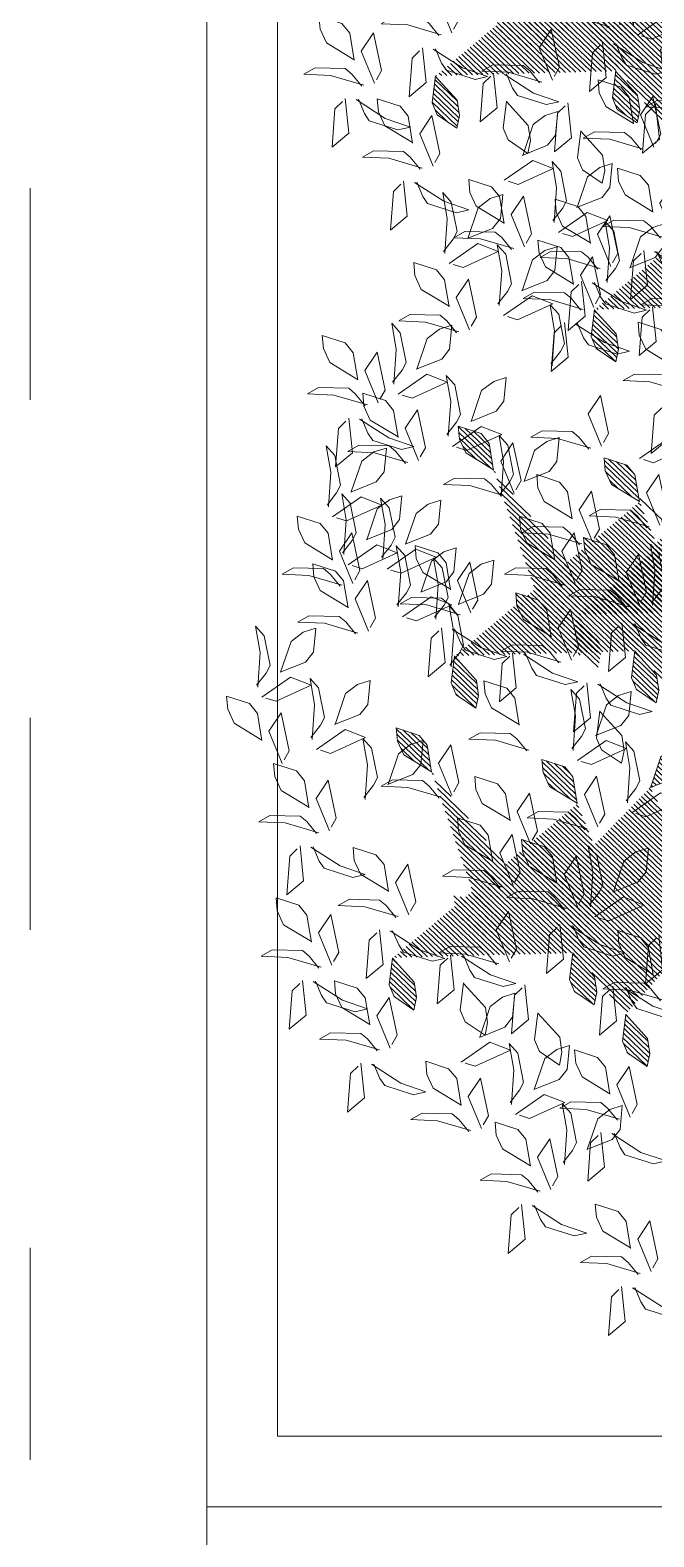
# Model space of a CAD drawing. Header units: millimetres. Extents: x 29001 to 40804, y -8833 to -5892.
# Drawn here: x 29447.92 to 29465.58, y -8410.44 to -8367.78 of the extents above; entities that cross this region are included whole.
import ezdxf

# ---------------------------------------------------------------- set-up
doc = ezdxf.new("R2010")
doc.units = ezdxf.units.MM
doc.linetypes.add('ACAD_ISO03W100', pattern=[30, 12, -18])
doc.layers.get('0').update_dxf_attribs({"lineweight": 0})
doc.layers.add('250', color=250, linetype='Continuous', lineweight=0)
doc.layers.add('xxx_Auto_Tefris_Tefris', color=32, linetype='Continuous', lineweight=0)
pattern_1 = [(45, (-1654799.55744, 54995.25762), (-0.0105615167031, 0.0105615167031), [])]
pattern_2 = [(45, (-1654799.279671, 54994.033918), (-0.0105615167031, 0.0105615167031), [])]

# ---------------------------------------------------------------- blocks, each defined once
blk = doc.blocks.new('U1')
at = {"lineweight": 0}
h = blk.add_hatch(dxfattribs=at)
h.set_pattern_fill('ANSI31', color=41, scale=0.11949, style=0)
h.set_pattern_definition([(45, (-1654800.15585, 54996.655911), (-0.0105615167031, 0.0105615167031), [])])
edge = h.paths.add_edge_path()
edge.add_line((-2359701.9156, 78423.2977), (-2359701.8996, 78423.4079))
edge.add_line((-2359701.8996, 78423.4079), (-2359701.8677, 78423.4488))
edge.add_line((-2359701.8677, 78423.4488), (-2359701.7754, 78423.4807))
edge.add_line((-2359701.7754, 78423.4807), (-2359701.7789, 78423.4275))
edge.add_line((-2359701.7789, 78423.4275), (-2359701.8038, 78423.3707))
edge.add_line((-2359701.8038, 78423.3707), (-2359701.9156, 78423.2997))
edge.add_line((-2359702.0529, 78422.9354), (-2359702.1571, 78422.9747))
edge.add_line((-2359702.1571, 78422.9747), (-2359702.1901, 78423.0147))
edge.add_line((-2359702.1901, 78423.0147), (-2359702.2014, 78423.1118))
edge.add_line((-2359702.2014, 78423.1118), (-2359702.1502, 78423.0968))
edge.add_line((-2359702.1502, 78423.0968), (-2359702.1001, 78423.0603))
edge.add_line((-2359702.1001, 78423.0603), (-2359702.0548, 78422.9358))
edge.add_line((-2359701.8847, 78422.693), (-2359701.8689, 78422.5827))
edge.add_line((-2359701.8689, 78422.5827), (-2359701.888, 78422.5345))
edge.add_line((-2359701.888, 78422.5345), (-2359701.9676, 78422.4778))
edge.add_line((-2359701.9676, 78422.4778), (-2359701.9792, 78422.5299))
edge.add_line((-2359701.9792, 78422.5299), (-2359701.9714, 78422.5914))
edge.add_line((-2359701.9714, 78422.5914), (-2359701.8841, 78422.6911))
edge.add_line((-2359701.1503, 78422.6866), (-2359701.1345, 78422.5763))
edge.add_line((-2359701.1345, 78422.5763), (-2359701.1537, 78422.5281))
edge.add_line((-2359701.1537, 78422.5281), (-2359701.2332, 78422.4714))
edge.add_line((-2359701.2332, 78422.4714), (-2359701.2449, 78422.5235))
edge.add_line((-2359701.2449, 78422.5235), (-2359701.237, 78422.585))
edge.add_line((-2359701.237, 78422.585), (-2359701.1497, 78422.6847))
at = {"lineweight": 0, "true_color": 0x6c822b}
h = blk.add_hatch(dxfattribs=at)
h.set_pattern_fill('ANSI31', color=67, scale=0.1194899213, style=0)
edge = h.paths.add_edge_path()
edge.add_line((-2359701.4478, 78421.5133), (-2359701.4319, 78421.6236))
edge.add_line((-2359701.4319, 78421.6236), (-2359701.3999, 78421.6644))
edge.add_line((-2359701.3999, 78421.6644), (-2359701.3076, 78421.6963))
edge.add_line((-2359701.3076, 78421.6963), (-2359701.3111, 78421.6431))
edge.add_line((-2359701.3111, 78421.6431), (-2359701.336, 78421.5863))
edge.add_line((-2359701.336, 78421.5863), (-2359701.4478, 78421.5153))
edge.add_line((-2359701.7287, 78421.7328), (-2359701.7127, 78421.843))
edge.add_line((-2359701.7127, 78421.843), (-2359701.6808, 78421.8839))
edge.add_line((-2359701.6808, 78421.8839), (-2359701.5885, 78421.9158))
edge.add_line((-2359701.5885, 78421.9158), (-2359701.592, 78421.8626))
edge.add_line((-2359701.592, 78421.8626), (-2359701.6169, 78421.8058))
edge.add_line((-2359701.6169, 78421.8058), (-2359701.7287, 78421.7348))
edge.add_line((-2359702.1151, 78422.1148), (-2359702.2194, 78422.1541))
edge.add_line((-2359702.2194, 78422.1541), (-2359702.2523, 78422.1941))
edge.add_line((-2359702.2523, 78422.1941), (-2359702.2636, 78422.2912))
edge.add_line((-2359702.2636, 78422.2912), (-2359702.2124, 78422.2763))
edge.add_line((-2359702.2124, 78422.2763), (-2359702.1623, 78422.2398))
edge.add_line((-2359702.1623, 78422.2398), (-2359702.1171, 78422.1152))
edge.add_line((-2359702.3684, 78421.5979), (-2359702.3526, 78421.4877))
edge.add_line((-2359702.3526, 78421.4877), (-2359702.3717, 78421.4395))
edge.add_line((-2359702.3717, 78421.4395), (-2359702.4513, 78421.3828))
edge.add_line((-2359702.4513, 78421.3828), (-2359702.4629, 78421.4349))
edge.add_line((-2359702.4629, 78421.4349), (-2359702.4551, 78421.4964))
edge.add_line((-2359702.4551, 78421.4964), (-2359702.3678, 78421.596))
edge.add_line((-2359701.998, 78421.1958), (-2359701.9822, 78421.0856))
edge.add_line((-2359701.9822, 78421.0856), (-2359702.0014, 78421.0374))
edge.add_line((-2359702.0014, 78421.0374), (-2359702.0809, 78420.9807))
edge.add_line((-2359702.0809, 78420.9807), (-2359702.0925, 78421.0328))
edge.add_line((-2359702.0925, 78421.0328), (-2359702.0847, 78421.0943))
edge.add_line((-2359702.0847, 78421.0943), (-2359701.9974, 78421.1939))
edge.add_line((-2359701.2276, 78422.1966), (-2359701.2117, 78422.3068))
edge.add_line((-2359701.2117, 78422.3068), (-2359701.1797, 78422.3476))
edge.add_line((-2359701.1797, 78422.3476), (-2359701.0874, 78422.3796))
edge.add_line((-2359701.0874, 78422.3796), (-2359701.0909, 78422.3263))
edge.add_line((-2359701.0909, 78422.3263), (-2359701.1158, 78422.2695))
edge.add_line((-2359701.1158, 78422.2695), (-2359701.2276, 78422.1985))
at = {"lineweight": 0}
h = blk.add_hatch(dxfattribs=at)
h.set_pattern_fill('ANSI31', color=41, scale=0.11949, style=0)
h.set_pattern_definition([(45, (-1654800.058448, 54995.414081), (-0.0105615167031, 0.0105615167031), [])])
edge = h.paths.add_edge_path()
edge.add_line((-2359701.8182, 78422.0559), (-2359701.8022, 78422.1661))
edge.add_line((-2359701.8022, 78422.1661), (-2359701.7703, 78422.2069))
edge.add_line((-2359701.7703, 78422.2069), (-2359701.678, 78422.2389))
edge.add_line((-2359701.678, 78422.2389), (-2359701.6815, 78422.1856))
edge.add_line((-2359701.6815, 78422.1856), (-2359701.7064, 78422.1288))
edge.add_line((-2359701.7064, 78422.1288), (-2359701.8182, 78422.0579))
edge.add_line((-2359701.9555, 78421.6936), (-2359702.0597, 78421.7329))
edge.add_line((-2359702.0597, 78421.7329), (-2359702.0927, 78421.7729))
edge.add_line((-2359702.0927, 78421.7729), (-2359702.104, 78421.8699))
edge.add_line((-2359702.104, 78421.8699), (-2359702.0528, 78421.855))
edge.add_line((-2359702.0528, 78421.855), (-2359702.0027, 78421.8185))
edge.add_line((-2359702.0027, 78421.8185), (-2359701.9574, 78421.694))
edge.add_line((-2359701.7873, 78421.4511), (-2359701.7715, 78421.3409))
edge.add_line((-2359701.7715, 78421.3409), (-2359701.7906, 78421.2927))
edge.add_line((-2359701.7906, 78421.2927), (-2359701.8702, 78421.236))
edge.add_line((-2359701.8702, 78421.236), (-2359701.8818, 78421.2881))
edge.add_line((-2359701.8818, 78421.2881), (-2359701.874, 78421.3496))
edge.add_line((-2359701.874, 78421.3496), (-2359701.7867, 78421.4492))
edge.add_line((-2359701.0529, 78421.4447), (-2359701.0371, 78421.3345))
edge.add_line((-2359701.0371, 78421.3345), (-2359701.0563, 78421.2863))
edge.add_line((-2359701.0563, 78421.2863), (-2359701.1358, 78421.2296))
edge.add_line((-2359701.1358, 78421.2296), (-2359701.1475, 78421.2817))
edge.add_line((-2359701.1475, 78421.2817), (-2359701.1396, 78421.3432))
edge.add_line((-2359701.1396, 78421.3432), (-2359701.0523, 78421.4429))
h = blk.add_hatch(dxfattribs=at)
h.set_pattern_fill('ANSI31', color=63, scale=0.11949, style=0)
h.set_pattern_definition(pattern_1)
edge = h.paths.add_edge_path()
edge.add_line((-2359700.9468, 78421.3569), (-2359700.9309, 78421.4671))
edge.add_line((-2359700.9309, 78421.4671), (-2359700.8989, 78421.5079))
edge.add_line((-2359700.8989, 78421.5079), (-2359700.8066, 78421.5399))
edge.add_line((-2359700.8066, 78421.5399), (-2359700.8101, 78421.4866))
edge.add_line((-2359700.8101, 78421.4866), (-2359700.835, 78421.4298))
edge.add_line((-2359700.835, 78421.4298), (-2359700.9468, 78421.3589))
edge.add_line((-2359701.2277, 78421.5763), (-2359701.2117, 78421.6866))
edge.add_line((-2359701.2117, 78421.6866), (-2359701.1798, 78421.7274))
edge.add_line((-2359701.1798, 78421.7274), (-2359701.0874, 78421.7593))
edge.add_line((-2359701.0874, 78421.7593), (-2359701.091, 78421.7061))
edge.add_line((-2359701.091, 78421.7061), (-2359701.1159, 78421.6493))
edge.add_line((-2359701.1159, 78421.6493), (-2359701.2277, 78421.5783))
edge.add_line((-2359701.6141, 78421.9584), (-2359701.7183, 78421.9977))
edge.add_line((-2359701.7183, 78421.9977), (-2359701.7513, 78422.0377))
edge.add_line((-2359701.7513, 78422.0377), (-2359701.7626, 78422.1347))
edge.add_line((-2359701.7626, 78422.1347), (-2359701.7114, 78422.1198))
edge.add_line((-2359701.7114, 78422.1198), (-2359701.6613, 78422.0833))
edge.add_line((-2359701.6613, 78422.0833), (-2359701.6161, 78421.9588))
edge.add_line((-2359701.8674, 78421.4415), (-2359701.8516, 78421.3312))
edge.add_line((-2359701.8516, 78421.3312), (-2359701.8707, 78421.283))
edge.add_line((-2359701.8707, 78421.283), (-2359701.9503, 78421.2263))
edge.add_line((-2359701.9503, 78421.2263), (-2359701.9619, 78421.2784))
edge.add_line((-2359701.9619, 78421.2784), (-2359701.9541, 78421.3399))
edge.add_line((-2359701.9541, 78421.3399), (-2359701.8668, 78421.4396))
edge.add_line((-2359701.497, 78421.0393), (-2359701.4812, 78420.9291))
edge.add_line((-2359701.4812, 78420.9291), (-2359701.5003, 78420.8809))
edge.add_line((-2359701.5003, 78420.8809), (-2359701.5799, 78420.8242))
edge.add_line((-2359701.5799, 78420.8242), (-2359701.5915, 78420.8763))
edge.add_line((-2359701.5915, 78420.8763), (-2359701.5837, 78420.9378))
edge.add_line((-2359701.5837, 78420.9378), (-2359701.4964, 78421.0375))
edge.add_line((-2359700.7266, 78422.0401), (-2359700.7107, 78422.1503))
edge.add_line((-2359700.7107, 78422.1503), (-2359700.6787, 78422.1911))
edge.add_line((-2359700.6787, 78422.1911), (-2359700.5864, 78422.2231))
edge.add_line((-2359700.5864, 78422.2231), (-2359700.5899, 78422.1698))
edge.add_line((-2359700.5899, 78422.1698), (-2359700.6148, 78422.1131))
edge.add_line((-2359700.6148, 78422.1131), (-2359700.7266, 78422.0421))
at = {"lineweight": 0, "true_color": 0xf9de58}
h = blk.add_hatch(dxfattribs=at)
h.set_pattern_fill('ANSI31', color=41, scale=0.11949, style=0)
h.set_pattern_definition(pattern_1)
edge = h.paths.add_edge_path()
edge.add_line((-2359701.3172, 78421.8994), (-2359701.3012, 78422.0097))
edge.add_line((-2359701.3012, 78422.0097), (-2359701.2693, 78422.0505))
edge.add_line((-2359701.2693, 78422.0505), (-2359701.1769, 78422.0824))
edge.add_line((-2359701.1769, 78422.0824), (-2359701.1805, 78422.0292))
edge.add_line((-2359701.1805, 78422.0292), (-2359701.2054, 78421.9724))
edge.add_line((-2359701.2054, 78421.9724), (-2359701.3172, 78421.9014))
edge.add_line((-2359701.4545, 78421.5371), (-2359701.5587, 78421.5764))
edge.add_line((-2359701.5587, 78421.5764), (-2359701.5917, 78421.6164))
edge.add_line((-2359701.5917, 78421.6164), (-2359701.603, 78421.7135))
edge.add_line((-2359701.603, 78421.7135), (-2359701.5518, 78421.6985))
edge.add_line((-2359701.5518, 78421.6985), (-2359701.5017, 78421.662))
edge.add_line((-2359701.5017, 78421.662), (-2359701.4564, 78421.5375))
edge.add_line((-2359701.2863, 78421.2947), (-2359701.2705, 78421.1844))
edge.add_line((-2359701.2705, 78421.1844), (-2359701.2896, 78421.1362))
edge.add_line((-2359701.2896, 78421.1362), (-2359701.3692, 78421.0795))
edge.add_line((-2359701.3692, 78421.0795), (-2359701.3808, 78421.1316))
edge.add_line((-2359701.3808, 78421.1316), (-2359701.373, 78421.1931))
edge.add_line((-2359701.373, 78421.1931), (-2359701.2857, 78421.2928))
edge.add_line((-2359700.5519, 78421.2883), (-2359700.5361, 78421.178))
edge.add_line((-2359700.5361, 78421.178), (-2359700.5553, 78421.1298))
edge.add_line((-2359700.5553, 78421.1298), (-2359700.6348, 78421.0732))
edge.add_line((-2359700.6348, 78421.0732), (-2359700.6464, 78421.1252))
edge.add_line((-2359700.6464, 78421.1252), (-2359700.6386, 78421.1867))
edge.add_line((-2359700.6386, 78421.1867), (-2359700.5513, 78421.2864))
at = {"lineweight": 0, "true_color": 0x6c822b}
h = blk.add_hatch(dxfattribs=at)
h.set_pattern_fill('ANSI31', color=67, scale=0.11949, style=0)
h.set_pattern_definition(pattern_2)
edge = h.paths.add_edge_path()
edge.add_line((-2359700.669, 78420.1332), (-2359700.6531, 78420.2434))
edge.add_line((-2359700.6531, 78420.2434), (-2359700.6211, 78420.2842))
edge.add_line((-2359700.6211, 78420.2842), (-2359700.5288, 78420.3162))
edge.add_line((-2359700.5288, 78420.3162), (-2359700.5324, 78420.2629))
edge.add_line((-2359700.5324, 78420.2629), (-2359700.5572, 78420.2061))
edge.add_line((-2359700.5572, 78420.2061), (-2359700.6691, 78420.1352))
edge.add_line((-2359700.9499, 78420.3526), (-2359700.934, 78420.4629))
edge.add_line((-2359700.934, 78420.4629), (-2359700.902, 78420.5037))
edge.add_line((-2359700.902, 78420.5037), (-2359700.8097, 78420.5356))
edge.add_line((-2359700.8097, 78420.5356), (-2359700.8132, 78420.4824))
edge.add_line((-2359700.8132, 78420.4824), (-2359700.8381, 78420.4256))
edge.add_line((-2359700.8381, 78420.4256), (-2359700.9499, 78420.3546))
edge.add_line((-2359701.3364, 78420.7347), (-2359701.4406, 78420.774))
edge.add_line((-2359701.4406, 78420.774), (-2359701.4736, 78420.814))
edge.add_line((-2359701.4736, 78420.814), (-2359701.4849, 78420.911))
edge.add_line((-2359701.4849, 78420.911), (-2359701.4336, 78420.8961))
edge.add_line((-2359701.4336, 78420.8961), (-2359701.3835, 78420.8596))
edge.add_line((-2359701.3835, 78420.8596), (-2359701.3383, 78420.7351))
edge.add_line((-2359701.5896, 78420.2178), (-2359701.5738, 78420.1075))
edge.add_line((-2359701.5738, 78420.1075), (-2359701.5929, 78420.0593))
edge.add_line((-2359701.5929, 78420.0593), (-2359701.6725, 78420.0026))
edge.add_line((-2359701.6725, 78420.0026), (-2359701.6841, 78420.0547))
edge.add_line((-2359701.6841, 78420.0547), (-2359701.6763, 78420.1162))
edge.add_line((-2359701.6763, 78420.1162), (-2359701.589, 78420.2159))
edge.add_line((-2359701.2192, 78419.8156), (-2359701.2034, 78419.7054))
edge.add_line((-2359701.2034, 78419.7054), (-2359701.2226, 78419.6572))
edge.add_line((-2359701.2226, 78419.6572), (-2359701.3021, 78419.6005))
edge.add_line((-2359701.3021, 78419.6005), (-2359701.3138, 78419.6526))
edge.add_line((-2359701.3138, 78419.6526), (-2359701.3059, 78419.7141))
edge.add_line((-2359701.3059, 78419.7141), (-2359701.2186, 78419.8138))
edge.add_line((-2359700.4488, 78420.8164), (-2359700.4329, 78420.9266))
edge.add_line((-2359700.4329, 78420.9266), (-2359700.4009, 78420.9674))
edge.add_line((-2359700.4009, 78420.9674), (-2359700.3086, 78420.9994))
edge.add_line((-2359700.3086, 78420.9994), (-2359700.3122, 78420.9461))
edge.add_line((-2359700.3122, 78420.9461), (-2359700.337, 78420.8894))
edge.add_line((-2359700.337, 78420.8894), (-2359700.4489, 78420.8184))
h = blk.add_hatch(dxfattribs=at)
h.set_pattern_fill('ANSI31', color=67, scale=0.11949, style=0)
h.set_pattern_definition(pattern_2)
edge = h.paths.add_edge_path()
edge.add_line((-2359701.0394, 78420.6757), (-2359701.0235, 78420.786))
edge.add_line((-2359701.0235, 78420.786), (-2359700.9915, 78420.8268))
edge.add_line((-2359700.9915, 78420.8268), (-2359700.8992, 78420.8587))
edge.add_line((-2359700.8992, 78420.8587), (-2359700.9027, 78420.8055))
edge.add_line((-2359700.9027, 78420.8055), (-2359700.9276, 78420.7487))
edge.add_line((-2359700.9276, 78420.7487), (-2359701.0394, 78420.6777))
edge.add_line((-2359701.1767, 78420.3134), (-2359701.2809, 78420.3527))
edge.add_line((-2359701.2809, 78420.3527), (-2359701.3139, 78420.3927))
edge.add_line((-2359701.3139, 78420.3927), (-2359701.3252, 78420.4898))
edge.add_line((-2359701.3252, 78420.4898), (-2359701.274, 78420.4748))
edge.add_line((-2359701.274, 78420.4748), (-2359701.2239, 78420.4383))
edge.add_line((-2359701.2239, 78420.4383), (-2359701.1787, 78420.3138))
edge.add_line((-2359701.0085, 78420.071), (-2359700.9927, 78419.9607))
edge.add_line((-2359700.9927, 78419.9607), (-2359701.0119, 78419.9125))
edge.add_line((-2359701.0119, 78419.9125), (-2359701.0914, 78419.8558))
edge.add_line((-2359701.0914, 78419.8558), (-2359701.103, 78419.9079))
edge.add_line((-2359701.103, 78419.9079), (-2359701.0952, 78419.9694))
edge.add_line((-2359701.0952, 78419.9694), (-2359701.0079, 78420.0691))
edge.add_line((-2359700.2742, 78420.0646), (-2359700.2584, 78419.9543))
edge.add_line((-2359700.2584, 78419.9543), (-2359700.2775, 78419.9061))
edge.add_line((-2359700.2775, 78419.9061), (-2359700.3571, 78419.8495))
edge.add_line((-2359700.3571, 78419.8495), (-2359700.3687, 78419.9015))
edge.add_line((-2359700.3687, 78419.9015), (-2359700.3609, 78419.963))
edge.add_line((-2359700.3609, 78419.963), (-2359700.2736, 78420.0627))
at = {"color": 67, "lineweight": 0, "true_color": 0x6c822b}
for points in [[(-2359701.1394, 78422.9561), (-2359701.1235, 78423.0663), (-2359701.0915, 78423.1071), (-2359700.9992, 78423.1391), (-2359701.0027, 78423.0858), (-2359701.0276, 78423.029), (-2359701.1395, 78422.9581)], [(-2359701.2278, 78422.8751), (-2359701.2499, 78422.9119), (-2359701.2204, 78423.0665), (-2359701.1689, 78422.9929), (-2359701.2204, 78422.8604)], [(-2359700.8556, 78422.7687), (-2359700.9598, 78422.8081), (-2359700.9928, 78422.8481), (-2359701.0041, 78422.9451), (-2359700.9529, 78422.9302), (-2359700.9028, 78422.8937), (-2359700.8576, 78422.7691)], [(-2359700.758, 78422.7181), (-2359700.7981, 78422.7669), (-2359700.8149, 78422.7979), (-2359700.7937, 78422.9187), (-2359700.7595, 78422.9584), (-2359700.7759, 78422.8511), (-2359700.7633, 78422.7102)], [(-2359700.5785, 78422.882), (-2359700.6192, 78422.8684), (-2359700.7638, 78422.9304), (-2359700.6808, 78422.9649), (-2359700.5625, 78422.8861)], [(-2359701.1679, 78422.8498), (-2359701.1288, 78422.8995), (-2359701.1022, 78422.9226), (-2359700.9797, 78422.9279), (-2359700.9335, 78422.903), (-2359701.0418, 78422.8959), (-2359701.1767, 78422.8534)], [(-2359700.647, 78422.6288), (-2359700.6691, 78422.6656), (-2359700.6397, 78422.8202), (-2359700.5881, 78422.7466), (-2359700.6397, 78422.6141)], [(-2359701.153, 78422.7966), (-2359701.1765, 78422.7379), (-2359701.1955, 78422.7082), (-2359701.3116, 78422.6686), (-2359701.3629, 78422.6794), (-2359701.261, 78422.7167), (-2359701.1435, 78422.7957)], [(-2359701.0884, 78422.7892), (-2359701.0568, 78422.7601), (-2359701.0415, 78422.6035), (-2359701.1117, 78422.6596), (-2359701.0996, 78422.8012)], [(-2359701.5737, 78422.6489), (-2359701.5346, 78422.6986), (-2359701.508, 78422.7217), (-2359701.3855, 78422.727), (-2359701.3393, 78422.7021), (-2359701.4476, 78422.695), (-2359701.5825, 78422.6524)], [(-2359701.3758, 78422.6807), (-2359701.3442, 78422.6516), (-2359701.3288, 78422.495), (-2359701.3991, 78422.5511), (-2359701.387, 78422.6927)], [(-2359700.9687, 78422.4692), (-2359701.0088, 78422.518), (-2359701.0256, 78422.549), (-2359701.0044, 78422.6698), (-2359700.9702, 78422.7095), (-2359700.9866, 78422.6022), (-2359700.9741, 78422.4612)], [(-2359700.7956, 78422.665), (-2359700.8363, 78422.6514), (-2359700.9809, 78422.7134), (-2359700.8979, 78422.7479), (-2359700.7796, 78422.669)], [(-2359701.1503, 78422.6866), (-2359701.1345, 78422.5763), (-2359701.1537, 78422.5281), (-2359701.2332, 78422.4714), (-2359701.2449, 78422.5235), (-2359701.237, 78422.585), (-2359701.1497, 78422.6847)], [(-2359700.5871, 78422.6035), (-2359700.548, 78422.6532), (-2359700.5214, 78422.6763), (-2359700.3989, 78422.6816), (-2359700.3527, 78422.6567), (-2359700.461, 78422.6496), (-2359700.596, 78422.6071)], [(-2359700.4201, 78422.458), (-2359700.5243, 78422.4973), (-2359700.5572, 78422.5373), (-2359700.5686, 78422.6343), (-2359700.5173, 78422.6194), (-2359700.4672, 78422.5829), (-2359700.422, 78422.4584)], [(-2359700.6372, 78422.241), (-2359700.7414, 78422.2803), (-2359700.7744, 78422.3203), (-2359700.7857, 78422.4173), (-2359700.7344, 78422.4024), (-2359700.6843, 78422.3659), (-2359700.6391, 78422.2413)], [(-2359700.5395, 78422.1903), (-2359700.5796, 78422.2391), (-2359700.5964, 78422.2701), (-2359700.5752, 78422.3909), (-2359700.541, 78422.4306), (-2359700.5574, 78422.3233), (-2359700.5449, 78422.1824)], [(-2359700.36, 78422.3542), (-2359700.4007, 78422.3406), (-2359700.5453, 78422.4026), (-2359700.4623, 78422.4371), (-2359700.3441, 78422.3583)], [(-2359701.1757, 78422.144), (-2359701.1977, 78422.1808), (-2359701.1683, 78422.3353), (-2359701.1167, 78422.2617), (-2359701.1683, 78422.1293)], [(-2359700.4286, 78422.101), (-2359700.4507, 78422.1378), (-2359700.4212, 78422.2924), (-2359700.3697, 78422.2188), (-2359700.4212, 78422.0863)], [(-2359700.1942, 78422.2604), (-2359700.2176, 78422.2017), (-2359700.2367, 78422.1721), (-2359700.3527, 78422.1324), (-2359700.404, 78422.1432), (-2359700.3021, 78422.1806), (-2359700.1846, 78422.2595)], [(-2359700.5771, 78422.1372), (-2359700.6178, 78422.1236), (-2359700.7624, 78422.1856), (-2359700.6795, 78422.2201), (-2359700.5612, 78422.1412)], [(-2359700.7266, 78422.0401), (-2359700.7107, 78422.1503), (-2359700.6787, 78422.1911), (-2359700.5864, 78422.2231), (-2359700.5899, 78422.1698), (-2359700.6148, 78422.1131), (-2359700.7266, 78422.0421)], [(-2359701.337, 78422.0717), (-2359701.3777, 78422.058), (-2359701.5223, 78422.1201), (-2359701.4393, 78422.1546), (-2359701.321, 78422.0757)], [(-2359700.8479, 78421.992), (-2359700.9521, 78422.0313), (-2359700.9851, 78422.0713), (-2359700.9964, 78422.1684), (-2359700.9452, 78422.1534), (-2359700.8951, 78422.1169), (-2359700.8498, 78421.9924)], [(-2359700.815, 78421.9591), (-2359700.8371, 78421.9959), (-2359700.8076, 78422.1505), (-2359700.7561, 78422.0769), (-2359700.8076, 78421.9444)], [(-2359700.7502, 78421.9414), (-2359700.7903, 78421.9902), (-2359700.8071, 78422.0212), (-2359700.786, 78422.142), (-2359700.7518, 78422.1817), (-2359700.7681, 78422.0744), (-2359700.7556, 78421.9335)], [(-2359700.3687, 78422.0757), (-2359700.3296, 78422.1254), (-2359700.303, 78422.1485), (-2359700.1805, 78422.1538), (-2359700.1343, 78422.129), (-2359700.2426, 78422.1219), (-2359700.3775, 78422.0793)], [(-2359700.1432, 78421.9636), (-2359700.2474, 78422.0029), (-2359700.2804, 78422.0429), (-2359700.2917, 78422.1399), (-2359700.2404, 78422.125), (-2359700.1903, 78422.0885), (-2359700.1451, 78421.964)], [(-2359701.3172, 78421.8994), (-2359701.3012, 78422.0097), (-2359701.2693, 78422.0505), (-2359701.1769, 78422.0824), (-2359701.1805, 78422.0292), (-2359701.2054, 78421.9724), (-2359701.3172, 78421.9014)], [(-2359701.0421, 78421.836), (-2359701.0261, 78421.9463), (-2359700.9942, 78421.9871), (-2359700.9019, 78422.019), (-2359700.9054, 78421.9658), (-2359700.9303, 78421.909), (-2359701.0421, 78421.838)], [(-2359701.4055, 78421.8185), (-2359701.4276, 78421.8553), (-2359701.3982, 78422.0098), (-2359701.3466, 78421.9362), (-2359701.3982, 78421.8037)], [(-2359700.755, 78421.9338), (-2359700.716, 78421.9835), (-2359700.6893, 78422.0066), (-2359700.5668, 78422.0119), (-2359700.5207, 78421.9871), (-2359700.629, 78421.98), (-2359700.7639, 78421.9374)], [(-2359700.1046, 78421.7173), (-2359700.1447, 78421.7661), (-2359700.1615, 78421.7971), (-2359700.1403, 78421.9179), (-2359700.1061, 78421.9576), (-2359700.1225, 78421.8503), (-2359700.11, 78421.7094)], [(-2359701.1305, 78421.7551), (-2359701.1525, 78421.7919), (-2359701.1231, 78421.9465), (-2359701.0715, 78421.8728), (-2359701.1231, 78421.7404)], [(-2359700.3603, 78421.7466), (-2359700.4645, 78421.7859), (-2359700.4975, 78421.8259), (-2359700.5088, 78421.9229), (-2359700.4576, 78421.908), (-2359700.4074, 78421.8715), (-2359700.3622, 78421.7469)], [(-2359700.2023, 78421.7679), (-2359700.3065, 78421.8072), (-2359700.3395, 78421.8472), (-2359700.3508, 78421.9443), (-2359700.2996, 78421.9293), (-2359700.2495, 78421.8928), (-2359700.2042, 78421.7683)], [(-2359700.2626, 78421.6959), (-2359700.3027, 78421.7447), (-2359700.3195, 78421.7757), (-2359700.2983, 78421.8965), (-2359700.2641, 78421.9362), (-2359700.2805, 78421.8289), (-2359700.268, 78421.688)], [(-2359700.0831, 78421.8598), (-2359700.1238, 78421.8462), (-2359700.2684, 78421.9082), (-2359700.1854, 78421.9427), (-2359700.0672, 78421.8639)], [(-2359701.3456, 78421.7931), (-2359701.3066, 78421.8428), (-2359701.2799, 78421.8659), (-2359701.1574, 78421.8712), (-2359701.1112, 78421.8464), (-2359701.2196, 78421.8393), (-2359701.3545, 78421.7967)], [(-2359700.9679, 78421.6691), (-2359700.9519, 78421.7793), (-2359700.92, 78421.8201), (-2359700.8276, 78421.8521), (-2359700.8312, 78421.7988), (-2359700.856, 78421.7421), (-2359700.9679, 78421.6711)], [(-2359701.0705, 78421.7298), (-2359701.0315, 78421.7795), (-2359701.0048, 78421.8025), (-2359700.8823, 78421.8079), (-2359700.8362, 78421.783), (-2359700.9445, 78421.7759), (-2359701.0794, 78421.7333)], [(-2359701.0562, 78421.5881), (-2359701.0783, 78421.6249), (-2359701.0489, 78421.7795), (-2359700.9973, 78421.7059), (-2359701.0489, 78421.5734)], [(-2359700.1517, 78421.6066), (-2359700.1738, 78421.6434), (-2359700.1443, 78421.798), (-2359700.0928, 78421.7244), (-2359700.1443, 78421.5919)], [(-2359701.3568, 78421.4865), (-2359701.3969, 78421.5353), (-2359701.4137, 78421.5663), (-2359701.3926, 78421.6871), (-2359701.3584, 78421.7268), (-2359701.3747, 78421.6195), (-2359701.3622, 78421.4785)], [(-2359700.4194, 78421.5509), (-2359700.5236, 78421.5902), (-2359700.5566, 78421.6302), (-2359700.5679, 78421.7273), (-2359700.5167, 78421.7123), (-2359700.4666, 78421.6758), (-2359700.4213, 78421.5513)], [(-2359700.541, 78421.5578), (-2359700.5251, 78421.668), (-2359700.4931, 78421.7088), (-2359700.4008, 78421.7408), (-2359700.4043, 78421.6875), (-2359700.4292, 78421.6308), (-2359700.5411, 78421.5598)], [(-2359700.3217, 78421.5003), (-2359700.3618, 78421.5491), (-2359700.3786, 78421.5801), (-2359700.3575, 78421.7009), (-2359700.3233, 78421.7406), (-2359700.3396, 78421.6333), (-2359700.3271, 78421.4923)], [(-2359700.1422, 78421.6642), (-2359700.1829, 78421.6506), (-2359700.3275, 78421.7126), (-2359700.2446, 78421.7471), (-2359700.1263, 78421.6682)], [(-2359701.316, 78421.4954), (-2359701.3381, 78421.5322), (-2359701.3087, 78421.6868), (-2359701.2571, 78421.6131), (-2359701.3087, 78421.4807)], [(-2359700.571, 78421.4976), (-2359700.6752, 78421.5369), (-2359700.7082, 78421.5769), (-2359700.7195, 78421.674), (-2359700.6683, 78421.659), (-2359700.6182, 78421.6225), (-2359700.5729, 78421.498)], [(-2359700.6294, 78421.4768), (-2359700.6515, 78421.5136), (-2359700.622, 78421.6682), (-2359700.5705, 78421.5946), (-2359700.622, 78421.4621)], [(-2359700.4733, 78421.447), (-2359700.5135, 78421.4958), (-2359700.5302, 78421.5268), (-2359700.5091, 78421.6476), (-2359700.4749, 78421.6873), (-2359700.4913, 78421.58), (-2359700.4787, 78421.4391)], [(-2359700.1224, 78421.492), (-2359700.1065, 78421.6022), (-2359700.0745, 78421.643), (-2359699.9822, 78421.675), (-2359699.9858, 78421.6217), (-2359700.0106, 78421.5649), (-2359700.1225, 78421.4939)], [(-2359700.9963, 78421.5628), (-2359700.9572, 78421.6125), (-2359700.9306, 78421.6356), (-2359700.8081, 78421.6409), (-2359700.7619, 78421.6161), (-2359700.8702, 78421.609), (-2359701.0052, 78421.5664)], [(-2359700.2108, 78421.411), (-2359700.2329, 78421.4478), (-2359700.2034, 78421.6024), (-2359700.1519, 78421.5288), (-2359700.2034, 78421.3963)], [(-2359701.2561, 78421.4701), (-2359701.2171, 78421.5198), (-2359701.1904, 78421.5428), (-2359701.0679, 78421.5481), (-2359701.0218, 78421.5233), (-2359701.1301, 78421.5162), (-2359701.265, 78421.4736)], [(-2359700.9468, 78421.3569), (-2359700.9309, 78421.4671), (-2359700.8989, 78421.5079), (-2359700.8066, 78421.5399), (-2359700.8101, 78421.4866), (-2359700.835, 78421.4298), (-2359700.9468, 78421.3589)], [(-2359700.5695, 78421.4515), (-2359700.5304, 78421.5012), (-2359700.5038, 78421.5243), (-2359700.3813, 78421.5296), (-2359700.3351, 78421.5048), (-2359700.4434, 78421.4977), (-2359700.5783, 78421.4551)], [(-2359700.3594, 78421.4472), (-2359700.4001, 78421.4335), (-2359700.5447, 78421.4956), (-2359700.4617, 78421.5301), (-2359700.3434, 78421.4512)], [(-2359701.0352, 78421.2759), (-2359701.0573, 78421.3127), (-2359701.0278, 78421.4673), (-2359700.9763, 78421.3937), (-2359701.0278, 78421.2612)], [(-2359700.5325, 78421.2513), (-2359700.5726, 78421.3002), (-2359700.5894, 78421.3311), (-2359700.5682, 78421.4519), (-2359700.534, 78421.4917), (-2359700.5504, 78421.3844), (-2359700.5378, 78421.2434)], [(-2359700.1509, 78421.3857), (-2359700.1118, 78421.4354), (-2359700.0852, 78421.4584), (-2359699.9627, 78421.4638), (-2359699.9165, 78421.4389), (-2359700.0248, 78421.4318), (-2359700.1598, 78421.3892)], [(-2359701.289, 78421.4046), (-2359701.3124, 78421.346), (-2359701.3315, 78421.3163), (-2359701.4475, 78421.2766), (-2359701.4988, 78421.2875), (-2359701.3969, 78421.3248), (-2359701.2794, 78421.4037)], [(-2359701.2243, 78421.3973), (-2359701.1928, 78421.3682), (-2359701.1774, 78421.2116), (-2359701.2476, 78421.2677), (-2359701.2356, 78421.4093)], [(-2359700.49, 78421.3909), (-2359700.4584, 78421.3618), (-2359700.4431, 78421.2052), (-2359700.5133, 78421.2613), (-2359700.5012, 78421.4029)], [(-2359700.5546, 78421.3983), (-2359700.5781, 78421.3396), (-2359700.5971, 78421.3099), (-2359700.7131, 78421.2703), (-2359700.7644, 78421.2811), (-2359700.6625, 78421.3184), (-2359700.5451, 78421.3974)], [(-2359701.2863, 78421.2947), (-2359701.2705, 78421.1844), (-2359701.2896, 78421.1362), (-2359701.3692, 78421.0795), (-2359701.3808, 78421.1316), (-2359701.373, 78421.1931), (-2359701.2857, 78421.2928)], [(-2359700.842, 78421.2898), (-2359700.8654, 78421.2311), (-2359700.8845, 78421.2014), (-2359701.0005, 78421.1618), (-2359701.0518, 78421.1726), (-2359700.9499, 78421.2099), (-2359700.8325, 78421.2889)], [(-2359700.9752, 78421.2506), (-2359700.9362, 78421.3003), (-2359700.9096, 78421.3234), (-2359700.787, 78421.3287), (-2359700.7409, 78421.3038), (-2359700.8492, 78421.2967), (-2359700.9841, 78421.2542)], [(-2359700.7773, 78421.2824), (-2359700.7458, 78421.2533), (-2359700.7304, 78421.0967), (-2359700.8006, 78421.1528), (-2359700.7886, 78421.2944)], [(-2359701.1421, 78421.1621), (-2359701.1656, 78421.1034), (-2359701.1846, 78421.0738), (-2359701.3006, 78421.0341), (-2359701.3519, 78421.0449), (-2359701.25, 78421.0823), (-2359701.1326, 78421.1612)], [(-2359701.0775, 78421.1547), (-2359701.0459, 78421.1256), (-2359701.0305, 78420.969), (-2359701.1008, 78421.0251), (-2359701.0887, 78421.1668)], [(-2359700.0577, 78421.0187), (-2359700.162, 78421.058), (-2359700.1949, 78421.098), (-2359700.2062, 78421.1951), (-2359700.155, 78421.1801), (-2359700.1049, 78421.1436), (-2359700.0597, 78421.0191)], [(-2359699.9601, 78420.968), (-2359700.0002, 78421.0169), (-2359700.017, 78421.0479), (-2359699.9958, 78421.1687), (-2359699.9616, 78421.2084), (-2359699.978, 78421.1011), (-2359699.9655, 78420.9601)], [(-2359701.1193, 78420.9517), (-2359701.2235, 78420.991), (-2359701.2564, 78421.031), (-2359701.2678, 78421.128), (-2359701.2165, 78421.1131), (-2359701.1664, 78421.0766), (-2359701.1212, 78420.9521)], [(-2359701.0216, 78420.901), (-2359701.0617, 78420.9499), (-2359701.0785, 78420.9808), (-2359701.0573, 78421.1016), (-2359701.0231, 78421.1414), (-2359701.0395, 78421.0341), (-2359701.027, 78420.8931)], [(-2359701.1394, 78421.0521), (-2359701.1236, 78420.9419), (-2359701.1427, 78420.8937), (-2359701.2223, 78420.837), (-2359701.2339, 78420.8891), (-2359701.2261, 78420.9506), (-2359701.1388, 78421.0502)], [(-2359700.838, 78420.895), (-2359700.7989, 78420.9447), (-2359700.7723, 78420.9677), (-2359700.6498, 78420.973), (-2359700.6036, 78420.9482), (-2359700.7119, 78420.9411), (-2359700.8468, 78420.8985)], [(-2359700.4488, 78420.8164), (-2359700.4329, 78420.9266), (-2359700.4009, 78420.9674), (-2359700.3086, 78420.9994), (-2359700.3122, 78420.9461), (-2359700.337, 78420.8894), (-2359700.4489, 78420.8184)], [(-2359699.9977, 78420.915), (-2359700.0384, 78420.9013), (-2359700.183, 78420.9634), (-2359700.1, 78420.9979), (-2359699.9817, 78420.919)], [(-2359701.3364, 78420.7347), (-2359701.4406, 78420.774), (-2359701.4736, 78420.814), (-2359701.4849, 78420.911), (-2359701.4336, 78420.8961), (-2359701.3835, 78420.8596), (-2359701.3383, 78420.7351)], [(-2359701.2387, 78420.684), (-2359701.2788, 78420.7329), (-2359701.2956, 78420.7638), (-2359701.2744, 78420.8846), (-2359701.2402, 78420.9243), (-2359701.2566, 78420.8171), (-2359701.2441, 78420.6761)], [(-2359701.0592, 78420.848), (-2359701.0999, 78420.8343), (-2359701.2445, 78420.8964), (-2359701.1615, 78420.9309), (-2359701.0433, 78420.852)], [(-2359700.5372, 78420.7354), (-2359700.5593, 78420.7722), (-2359700.5298, 78420.9268), (-2359700.4783, 78420.8532), (-2359700.5298, 78420.7207)], [(-2359700.2685, 78420.7698), (-2359700.3727, 78420.8091), (-2359700.4057, 78420.8491), (-2359700.417, 78420.9461), (-2359700.3657, 78420.9312), (-2359700.3156, 78420.8947), (-2359700.2704, 78420.7702)], [(-2359700.1708, 78420.7191), (-2359700.2109, 78420.768), (-2359700.2277, 78420.7989), (-2359700.2065, 78420.9197), (-2359700.1723, 78420.9595), (-2359700.1887, 78420.8522), (-2359700.1762, 78420.7112)], [(-2359701.0394, 78420.6757), (-2359701.0235, 78420.786), (-2359700.9915, 78420.8268), (-2359700.8992, 78420.8587), (-2359700.9027, 78420.8055), (-2359700.9276, 78420.7487), (-2359701.0394, 78420.6777)], [(-2359700.7643, 78420.6123), (-2359700.7484, 78420.7226), (-2359700.7164, 78420.7634), (-2359700.6241, 78420.7953), (-2359700.6276, 78420.7421), (-2359700.6525, 78420.6853), (-2359700.7644, 78420.6143)], [(-2359700.4773, 78420.7101), (-2359700.4382, 78420.7598), (-2359700.4116, 78420.7829), (-2359700.2891, 78420.7882), (-2359700.2429, 78420.7634), (-2359700.3512, 78420.7563), (-2359700.4862, 78420.7137)], [(-2359700.035, 78420.6012), (-2359700.0571, 78420.638), (-2359700.0277, 78420.7926), (-2359699.9761, 78420.719), (-2359700.0277, 78420.5865)], [(-2359701.1278, 78420.5948), (-2359701.1499, 78420.6316), (-2359701.1204, 78420.7861), (-2359701.0689, 78420.7125), (-2359701.1204, 78420.58)], [(-2359701.2763, 78420.631), (-2359701.317, 78420.6173), (-2359701.4616, 78420.6794), (-2359701.3786, 78420.7138), (-2359701.2604, 78420.635)], [(-2359700.8527, 78420.5314), (-2359700.8748, 78420.5682), (-2359700.8453, 78420.7228), (-2359700.7938, 78420.6491), (-2359700.8453, 78420.5167)], [(-2359701.0678, 78420.5694), (-2359701.0288, 78420.6191), (-2359701.0022, 78420.6422), (-2359700.8796, 78420.6475), (-2359700.8335, 78420.6227), (-2359700.9418, 78420.6156), (-2359701.0767, 78420.573)], [(-2359700.6901, 78420.4454), (-2359700.6741, 78420.5556), (-2359700.6422, 78420.5964), (-2359700.5499, 78420.6284), (-2359700.5534, 78420.5751), (-2359700.5783, 78420.5184), (-2359700.6901, 78420.4474)], [(-2359699.9751, 78420.5759), (-2359699.9361, 78420.6256), (-2359699.9094, 78420.6486), (-2359699.7869, 78420.654), (-2359699.7408, 78420.6291), (-2359699.8491, 78420.622), (-2359699.984, 78420.5794)], [(-2359700.7785, 78420.3644), (-2359700.8005, 78420.4012), (-2359700.7711, 78420.5558), (-2359700.7195, 78420.4822), (-2359700.7711, 78420.3497)], [(-2359701.0791, 78420.2627), (-2359701.1192, 78420.3116), (-2359701.136, 78420.3426), (-2359701.1148, 78420.4634), (-2359701.0806, 78420.5031), (-2359701.097, 78420.3958), (-2359701.0844, 78420.2548)], [(-2359700.9499, 78420.3526), (-2359700.934, 78420.4629), (-2359700.902, 78420.5037), (-2359700.8097, 78420.5356), (-2359700.8132, 78420.4824), (-2359700.8381, 78420.4256), (-2359700.9499, 78420.3546)], [(-2359700.2632, 78420.3341), (-2359700.2473, 78420.4443), (-2359700.2153, 78420.4851), (-2359700.123, 78420.5171), (-2359700.1266, 78420.4638), (-2359700.1514, 78420.4071), (-2359700.2633, 78420.3361)], [(-2359699.9603, 78420.5226), (-2359699.9837, 78420.4639), (-2359700.0028, 78420.4343), (-2359700.1188, 78420.3946), (-2359700.1701, 78420.4054), (-2359700.0682, 78420.4428), (-2359699.9508, 78420.5217)], [(-2359701.0383, 78420.2717), (-2359701.0604, 78420.3085), (-2359701.0309, 78420.463), (-2359700.9794, 78420.3894), (-2359701.0309, 78420.257)], [(-2359700.3516, 78420.2531), (-2359700.3737, 78420.2899), (-2359700.3442, 78420.4445), (-2359700.2927, 78420.3709), (-2359700.3442, 78420.2384)], [(-2359700.7185, 78420.3391), (-2359700.6795, 78420.3888), (-2359700.6528, 78420.4119), (-2359700.5303, 78420.4172), (-2359700.4842, 78420.3924), (-2359700.5925, 78420.3853), (-2359700.7274, 78420.3427)], [(-2359700.9784, 78420.2464), (-2359700.9393, 78420.2961), (-2359700.9127, 78420.3191), (-2359700.7901, 78420.3244), (-2359700.744, 78420.2996), (-2359700.8523, 78420.2925), (-2359700.9872, 78420.2499)], [(-2359700.2917, 78420.2278), (-2359700.2526, 78420.2775), (-2359700.226, 78420.3006), (-2359700.1035, 78420.3059), (-2359700.0573, 78420.2811), (-2359700.1656, 78420.274), (-2359700.3006, 78420.2314)], [(-2359701.1167, 78420.2097), (-2359701.1574, 78420.196), (-2359701.302, 78420.2581), (-2359701.219, 78420.2926), (-2359701.1007, 78420.2137)], [(-2359700.7574, 78420.0522), (-2359700.7795, 78420.089), (-2359700.75, 78420.2436), (-2359700.6985, 78420.17), (-2359700.75, 78420.0375)], [(-2359700.0336, 78420.0538), (-2359700.0557, 78420.0906), (-2359700.0263, 78420.2452), (-2359699.9747, 78420.1716), (-2359700.0263, 78420.0391)], [(-2359701.0112, 78420.1809), (-2359701.0347, 78420.1223), (-2359701.0537, 78420.0926), (-2359701.1697, 78420.0529), (-2359701.221, 78420.0638), (-2359701.1191, 78420.1011), (-2359701.0017, 78420.18)], [(-2359700.9466, 78420.1736), (-2359700.915, 78420.1445), (-2359700.8996, 78419.9879), (-2359700.9699, 78420.044), (-2359700.9578, 78420.1856)], [(-2359700.2768, 78420.1746), (-2359700.3003, 78420.1159), (-2359700.3193, 78420.0862), (-2359700.4354, 78420.0466), (-2359700.4867, 78420.0574), (-2359700.3848, 78420.0947), (-2359700.2673, 78420.1737)], [(-2359700.2122, 78420.1672), (-2359700.1806, 78420.1381), (-2359700.1653, 78419.9815), (-2359700.2355, 78420.0376), (-2359700.2234, 78420.1792)], [(-2359701.3489, 78420.1225), (-2359701.3173, 78420.0934), (-2359701.3019, 78419.9368), (-2359701.3722, 78419.9929), (-2359701.3601, 78420.1345)], [(-2359701.3336, 78419.9732), (-2359701.3176, 78420.0834), (-2359701.2857, 78420.1242), (-2359701.1933, 78420.1562), (-2359701.1969, 78420.1029), (-2359701.2218, 78420.0461), (-2359701.3336, 78419.9751)], [(-2359701.0085, 78420.071), (-2359700.9927, 78419.9607), (-2359701.0119, 78419.9125), (-2359701.0914, 78419.8558), (-2359701.103, 78419.9079), (-2359701.0952, 78419.9694), (-2359701.0079, 78420.0691)], [(-2359700.5642, 78420.0661), (-2359700.5877, 78420.0074), (-2359700.6067, 78419.9777), (-2359700.7227, 78419.9381), (-2359700.774, 78419.9489), (-2359700.6721, 78419.9862), (-2359700.5547, 78420.0652)], [(-2359700.6975, 78420.0269), (-2359700.6584, 78420.0766), (-2359700.6318, 78420.0997), (-2359700.5093, 78420.105), (-2359700.4631, 78420.0801), (-2359700.5714, 78420.073), (-2359700.7064, 78420.0305)], [(-2359700.4996, 78420.0587), (-2359700.468, 78420.0296), (-2359700.4527, 78419.873), (-2359700.5229, 78419.9291), (-2359700.5108, 78420.0707)], [(-2359700.2742, 78420.0646), (-2359700.2584, 78419.9543), (-2359700.2775, 78419.9061), (-2359700.3571, 78419.8495), (-2359700.3687, 78419.9015), (-2359700.3609, 78419.963), (-2359700.2736, 78420.0627)], [(-2359701.362, 78419.8669), (-2359701.323, 78419.9166), (-2359701.2963, 78419.9397), (-2359701.1738, 78419.945), (-2359701.1277, 78419.9201), (-2359701.236, 78419.913), (-2359701.3709, 78419.8704)], [(-2359701.1573, 78419.9183), (-2359701.1257, 78419.8892), (-2359701.1104, 78419.7326), (-2359701.1806, 78419.7886), (-2359701.1685, 78419.9303)], [(-2359700.7997, 78419.931), (-2359700.7681, 78419.9019), (-2359700.7528, 78419.7453), (-2359700.823, 78419.8014), (-2359700.8109, 78419.9431)], [(-2359700.5615, 78419.9561), (-2359700.5457, 78419.8458), (-2359700.5649, 78419.7976), (-2359700.6444, 78419.7409), (-2359700.656, 78419.793), (-2359700.6482, 78419.8545), (-2359700.5609, 78419.9542)], [(-2359700.1759, 78419.7927), (-2359700.1599, 78419.903), (-2359700.128, 78419.9438), (-2359700.0357, 78419.9757), (-2359700.0392, 78419.9225), (-2359700.0641, 78419.8657), (-2359700.1759, 78419.7947)], [(-2359699.9589, 78419.9753), (-2359699.9823, 78419.9166), (-2359700.0014, 78419.8869), (-2359700.1174, 78419.8472), (-2359700.1687, 78419.8581), (-2359700.0668, 78419.8954), (-2359699.9493, 78419.9744)], [(-2359701.2219, 78419.9256), (-2359701.2454, 78419.8669), (-2359701.2644, 78419.8373), (-2359701.3805, 78419.7976), (-2359701.4318, 78419.8084), (-2359701.3298, 78419.8458), (-2359701.2124, 78419.9247)], [(-2359700.6211, 78419.7331), (-2359700.7253, 78419.7724), (-2359700.7583, 78419.8124), (-2359700.7696, 78419.9094), (-2359700.7184, 78419.8945), (-2359700.6683, 78419.858), (-2359700.623, 78419.7335)], [(-2359700.2642, 78419.7118), (-2359700.2863, 78419.7486), (-2359700.2569, 78419.9031), (-2359700.2053, 78419.8295), (-2359700.2569, 78419.697)], [(-2359701.2192, 78419.8156), (-2359701.2034, 78419.7054), (-2359701.2226, 78419.6572), (-2359701.3021, 78419.6005), (-2359701.3138, 78419.6526), (-2359701.3059, 78419.7141), (-2359701.2186, 78419.8138)], [(-2359700.8616, 78419.8284), (-2359700.8458, 78419.7182), (-2359700.865, 78419.67), (-2359700.9445, 78419.6133), (-2359700.9562, 78419.6654), (-2359700.9483, 78419.7269), (-2359700.861, 78419.8265)], [(-2359700.2043, 78419.6864), (-2359700.1653, 78419.7361), (-2359700.1386, 78419.7592), (-2359700.0161, 78419.7645), (-2359699.97, 78419.7397), (-2359700.0783, 78419.7326), (-2359700.2132, 78419.69)], [(-2359700.8382, 78419.5161), (-2359700.9424, 78419.5554), (-2359700.9754, 78419.5954), (-2359700.9867, 78419.6924), (-2359700.9355, 78419.6775), (-2359700.8854, 78419.641), (-2359700.8401, 78419.5165)], [(-2359700.7405, 78419.4654), (-2359700.7806, 78419.5143), (-2359700.7974, 78419.5452), (-2359700.7763, 78419.666), (-2359700.7421, 78419.7058), (-2359700.7584, 78419.5985), (-2359700.7459, 78419.4575)], [(-2359700.561, 78419.6294), (-2359700.6017, 78419.6157), (-2359700.7463, 78419.6778), (-2359700.6634, 78419.7123), (-2359700.5451, 78419.6334)], [(-2359701.148, 78419.4909), (-2359701.132, 78419.6011), (-2359701.1001, 78419.6419), (-2359701.0078, 78419.6739), (-2359701.0113, 78419.6206), (-2359701.0362, 78419.5638), (-2359701.148, 78419.4928)], [(-2359700.5412, 78419.4571), (-2359700.5253, 78419.5674), (-2359700.4933, 78419.6082), (-2359700.401, 78419.6401), (-2359700.4046, 78419.5869), (-2359700.4294, 78419.5301), (-2359700.5413, 78419.4591)], [(-2359701.2364, 78419.4099), (-2359701.2584, 78419.4467), (-2359701.229, 78419.6013), (-2359701.1774, 78419.5277), (-2359701.229, 78419.3952)], [(-2359700.6296, 78419.3762), (-2359700.6517, 78419.413), (-2359700.6222, 78419.5675), (-2359700.5707, 78419.4939), (-2359700.6222, 78419.3614)], [(-2359701.0489, 78419.2672), (-2359701.1531, 78419.3065), (-2359701.1861, 78419.3465), (-2359701.1974, 78419.4435), (-2359701.1462, 78419.4286), (-2359701.0961, 78419.3921), (-2359701.0509, 78419.2675)], [(-2359701.1764, 78419.3846), (-2359701.1374, 78419.4343), (-2359701.1107, 78419.4574), (-2359700.9882, 78419.4627), (-2359700.9421, 78419.4378), (-2359701.0504, 78419.4307), (-2359701.1853, 78419.3881)], [(-2359700.9513, 78419.2165), (-2359700.9914, 78419.2653), (-2359701.0082, 78419.2963), (-2359700.987, 78419.4171), (-2359700.9528, 78419.4568), (-2359700.9692, 78419.3495), (-2359700.9566, 78419.2086)], [(-2359700.7782, 78419.4124), (-2359700.8189, 78419.3987), (-2359700.9635, 78419.4608), (-2359700.8805, 78419.4952), (-2359700.7622, 78419.4164)], [(-2359700.8183, 78419.2041), (-2359700.8024, 78419.3143), (-2359700.7704, 78419.3552), (-2359700.6781, 78419.3871), (-2359700.6816, 78419.3339), (-2359700.7065, 78419.2771), (-2359700.8183, 78419.2061)], [(-2359700.5697, 78419.3508), (-2359700.5306, 78419.4005), (-2359700.504, 78419.4236), (-2359700.3815, 78419.4289), (-2359700.3353, 78419.4041), (-2359700.4436, 78419.397), (-2359700.5786, 78419.3544)], [(-2359701.1616, 78419.3313), (-2359701.1851, 78419.2726), (-2359701.2041, 78419.243), (-2359701.3201, 78419.2033), (-2359701.3714, 78419.2142), (-2359701.2695, 78419.2515), (-2359701.1521, 78419.3304)], [(-2359701.097, 78419.324), (-2359701.0654, 78419.2949), (-2359701.05, 78419.1383), (-2359701.1203, 78419.1944), (-2359701.1082, 78419.336)], [(-2359700.9067, 78419.1231), (-2359700.9287, 78419.1599), (-2359700.8993, 78419.3145), (-2359700.8477, 78419.2409), (-2359700.8993, 78419.1084)], [(-2359701.2193, 78418.8613), (-2359701.2033, 78418.9715), (-2359701.1714, 78419.0124), (-2359701.0791, 78419.0443), (-2359701.0826, 78418.9911), (-2359701.1075, 78418.9343), (-2359701.2193, 78418.8633)], [(-2359700.8319, 78419.0446), (-2359700.8554, 78418.9859), (-2359700.8744, 78418.9562), (-2359700.9904, 78418.9166), (-2359701.0417, 78418.9274), (-2359700.9398, 78418.9648), (-2359700.8224, 78419.0437)], [(-2359701.3076, 78418.7804), (-2359701.3297, 78418.8172), (-2359701.3003, 78418.9717), (-2359701.2487, 78418.8981), (-2359701.3003, 78418.7656)]]:
    blk.add_lwpolyline(points, dxfattribs=at)
at = {"color": 63, "lineweight": 0}
for points in [[(-2359701.1157, 78422.1187), (-2359701.0767, 78422.1684), (-2359701.05, 78422.1914), (-2359700.9275, 78422.1967), (-2359700.8814, 78422.1719), (-2359700.9897, 78422.1648), (-2359701.1246, 78422.1222)], [(-2359701.2277, 78421.5763), (-2359701.2117, 78421.6866), (-2359701.1798, 78421.7274), (-2359701.0874, 78421.7593), (-2359701.091, 78421.7061), (-2359701.1159, 78421.6493), (-2359701.2277, 78421.5783)], [(-2359700.3002, 78421.6428), (-2359700.3409, 78421.6292), (-2359700.4855, 78421.6912), (-2359700.4026, 78421.7257), (-2359700.2843, 78421.6468)], [(-2359700.5519, 78421.2883), (-2359700.5361, 78421.178), (-2359700.5553, 78421.1298), (-2359700.6348, 78421.0732), (-2359700.6464, 78421.1252), (-2359700.6386, 78421.1867), (-2359700.5513, 78421.2864)], [(-2359700.8095, 78421.0012), (-2359700.7936, 78421.1115), (-2359700.7616, 78421.1523), (-2359700.6693, 78421.1842), (-2359700.6728, 78421.131), (-2359700.6977, 78421.0742), (-2359700.8096, 78421.0032)], [(-2359701.1767, 78420.3134), (-2359701.2809, 78420.3527), (-2359701.3139, 78420.3927), (-2359701.3252, 78420.4898), (-2359701.274, 78420.4748), (-2359701.2239, 78420.4383), (-2359701.1787, 78420.3138)]]:
    blk.add_lwpolyline(points, dxfattribs=at)
at = {"layer": '250', "lineweight": 0}
for points in [[(-2359701.325, 78423.4384), (-2359701.3091, 78423.5486), (-2359701.2771, 78423.5894), (-2359701.1848, 78423.6214), (-2359701.1883, 78423.5681), (-2359701.2132, 78423.5114), (-2359701.325, 78423.4404)], [(-2359701.4134, 78423.3574), (-2359701.4355, 78423.3942), (-2359701.406, 78423.5488), (-2359701.3545, 78423.4752), (-2359701.406, 78423.3427)], [(-2359701.3535, 78423.3321), (-2359701.3144, 78423.3818), (-2359701.2878, 78423.4049), (-2359701.1653, 78423.4102), (-2359701.1191, 78423.3853), (-2359701.2274, 78423.3782), (-2359701.3623, 78423.3357)], [(-2359700.6385, 78422.9858), (-2359700.7427, 78423.0251), (-2359700.7757, 78423.0651), (-2359700.787, 78423.1621), (-2359700.7358, 78423.1472), (-2359700.6857, 78423.1107), (-2359700.6404, 78422.9861)], [(-2359700.5408, 78422.9351), (-2359700.581, 78422.9839), (-2359700.5978, 78423.0149), (-2359700.5766, 78423.1357), (-2359700.5424, 78423.1754), (-2359700.5588, 78423.0681), (-2359700.5462, 78422.9272)], [(-2359700.5587, 78422.7098), (-2359700.5427, 78422.82), (-2359700.5108, 78422.8608), (-2359700.4184, 78422.8928), (-2359700.422, 78422.8395), (-2359700.4468, 78422.7828), (-2359700.5587, 78422.7118)], [(-2359700.3224, 78422.4073), (-2359700.3625, 78422.4561), (-2359700.3793, 78422.4871), (-2359700.3581, 78422.6079), (-2359700.3239, 78422.6476), (-2359700.3403, 78422.5403), (-2359700.3278, 78422.3994)], [(-2359700.1806, 78422.42), (-2359700.1646, 78422.5302), (-2359700.1327, 78422.571), (-2359700.0403, 78422.603), (-2359700.0439, 78422.5497), (-2359700.0687, 78422.4929), (-2359700.1806, 78422.4219)], [(-2359700.2689, 78422.339), (-2359700.291, 78422.3758), (-2359700.2616, 78422.5304), (-2359700.21, 78422.4568), (-2359700.2616, 78422.3243)], [(-2359700.209, 78422.3137), (-2359700.1699, 78422.3634), (-2359700.1433, 78422.3864), (-2359700.0208, 78422.3918), (-2359699.9746, 78422.3669), (-2359700.0829, 78422.3598), (-2359700.2179, 78422.3172)], [(-2359700.3402, 78422.182), (-2359700.3243, 78422.2922), (-2359700.2923, 78422.333), (-2359700.2, 78422.365), (-2359700.2035, 78422.3117), (-2359700.2284, 78422.255), (-2359700.3402, 78422.184)], [(-2359700.1295, 78422.2531), (-2359700.098, 78422.224), (-2359700.0826, 78422.0674), (-2359700.1528, 78422.1235), (-2359700.1408, 78422.2651)], [(-2359700.0455, 78421.9129), (-2359700.0856, 78421.9617), (-2359700.1024, 78421.9927), (-2359700.0812, 78422.1135), (-2359700.047, 78422.1532), (-2359700.0634, 78422.0459), (-2359700.0509, 78421.905)], [(-2359700.0633, 78421.6876), (-2359700.0474, 78421.7978), (-2359700.0154, 78421.8386), (-2359699.9231, 78421.8706), (-2359699.9266, 78421.8173), (-2359699.9515, 78421.7606), (-2359700.0633, 78421.6896)], [(-2359700.0918, 78421.5813), (-2359700.0527, 78421.631), (-2359700.0261, 78421.6541), (-2359699.9036, 78421.6594), (-2359699.8574, 78421.6346), (-2359699.9657, 78421.6275), (-2359700.1006, 78421.5849)], [(-2359699.8406, 78421.2357), (-2359699.9448, 78421.275), (-2359699.9778, 78421.315), (-2359699.9891, 78421.4121), (-2359699.9379, 78421.3971), (-2359699.8878, 78421.3606), (-2359699.8426, 78421.2361)], [(-2359699.743, 78421.1851), (-2359699.7831, 78421.2339), (-2359699.7999, 78421.2649), (-2359699.7787, 78421.3857), (-2359699.7445, 78421.4254), (-2359699.7609, 78421.3181), (-2359699.7483, 78421.1772)], [(-2359699.7806, 78421.132), (-2359699.8213, 78421.1184), (-2359699.9659, 78421.1804), (-2359699.8829, 78421.2149), (-2359699.7646, 78421.136)], [(-2359699.7608, 78420.9598), (-2359699.7448, 78421.07), (-2359699.7129, 78421.1108), (-2359699.6206, 78421.1427), (-2359699.6241, 78421.0895), (-2359699.649, 78421.0327), (-2359699.7608, 78420.9617)], [(-2359699.8491, 78420.8788), (-2359699.8712, 78420.9156), (-2359699.8418, 78421.0702), (-2359699.7902, 78420.9966), (-2359699.8418, 78420.8641)], [(-2359699.9467, 78420.6822), (-2359699.9307, 78420.7924), (-2359699.8988, 78420.8332), (-2359699.8064, 78420.8652), (-2359699.81, 78420.8119), (-2359699.8349, 78420.7551), (-2359699.9467, 78420.6841)], [(-2359699.8957, 78420.5153), (-2359699.8641, 78420.4862), (-2359699.8487, 78420.3296), (-2359699.9189, 78420.3856), (-2359699.9069, 78420.5273)], [(-2359699.9453, 78420.1348), (-2359699.9293, 78420.245), (-2359699.8974, 78420.2858), (-2359699.805, 78420.3178), (-2359699.8086, 78420.2645), (-2359699.8334, 78420.2077), (-2359699.9453, 78420.1368)], [(-2359699.9737, 78420.0285), (-2359699.9346, 78420.0782), (-2359699.908, 78420.1013), (-2359699.7855, 78420.1066), (-2359699.7393, 78420.0817), (-2359699.8476, 78420.0746), (-2359699.9826, 78420.0321)], [(-2359699.8942, 78419.9679), (-2359699.8627, 78419.9388), (-2359699.8473, 78419.7822), (-2359699.9175, 78419.8383), (-2359699.9055, 78419.9799)], [(-2359700.1895, 78419.6332), (-2359700.2129, 78419.5745), (-2359700.232, 78419.5449), (-2359700.348, 78419.5052), (-2359700.3993, 78419.516), (-2359700.2974, 78419.5534), (-2359700.18, 78419.6323)], [(-2359700.1249, 78419.6258), (-2359700.0933, 78419.5967), (-2359700.0779, 78419.4401), (-2359700.1481, 78419.4962), (-2359700.1361, 78419.6379)], [(-2359700.8467, 78419.0978), (-2359700.8077, 78419.1475), (-2359700.781, 78419.1706), (-2359700.6585, 78419.1759), (-2359700.6124, 78419.1511), (-2359700.7207, 78419.144), (-2359700.8556, 78419.1014)], [(-2359700.7673, 78419.0372), (-2359700.7357, 78419.0081), (-2359700.7203, 78418.8515), (-2359700.7906, 78418.9076), (-2359700.7785, 78419.0492)], [(-2359701.2477, 78418.755), (-2359701.2087, 78418.8047), (-2359701.182, 78418.8278), (-2359701.0595, 78418.8331), (-2359701.0134, 78418.8083), (-2359701.1217, 78418.8012), (-2359701.2566, 78418.7586)], [(-2359701.2329, 78418.7018), (-2359701.2563, 78418.6431), (-2359701.2754, 78418.6134), (-2359701.3914, 78418.5738), (-2359701.4427, 78418.5846), (-2359701.3408, 78418.622), (-2359701.2234, 78418.7009)], [(-2359701.1683, 78418.6944), (-2359701.1367, 78418.6653), (-2359701.1213, 78418.5087), (-2359701.1916, 78418.5648), (-2359701.1795, 78418.7065)]]:
    blk.add_lwpolyline(points, dxfattribs=at)
blk = doc.blocks.new('MOBİLYALAR')
at = {"color": 240, "linetype": 'ACAD_ISO03W100', "lineweight": 0, "ltscale": 0.5, "true_color": 0xed1f24}
blk.add_lwpolyline([(2296.265, -2326.455), (303.129, -2326.455), (303.129, -1853.449)], dxfattribs=at)
at = {"layer": 'xxx_Auto_Tefris_Tefris', "lineweight": 0}
for points in [[(351.435, -2087.792), (308.129, -2087.792), (308.129, -2020.439), (351.435, -2020.439)], [(349.435, -2085.792), (310.129, -2085.792), (310.129, -2022.439), (349.435, -2022.439)], [(351.435, -2155.146), (308.129, -2155.146), (308.129, -2087.792), (351.435, -2087.792)]]:
    blk.add_lwpolyline(points, close=True, dxfattribs=at)
at = {"lineweight": 0, "extrusion": (7.374e-13, 3.02e-14, -1), "xscale": 6.952506840120427, "yscale": 6.952506840120427, "zscale": 6.952506840120427, "rotation": 358.8247405303607}
for p in [(16390883.687, -883643.87), (16390884.901, -883668.835)]:
    blk.add_blockref('U1', p, dxfattribs=at)

msp = doc.modelspace()

# ---------------------------------------------------------------- block references
at = {"color": 6}
msp.add_blockref('MOBİLYALAR', (29144.792, -6321.799), dxfattribs=at)

doc.saveas('drawing.dxf')
